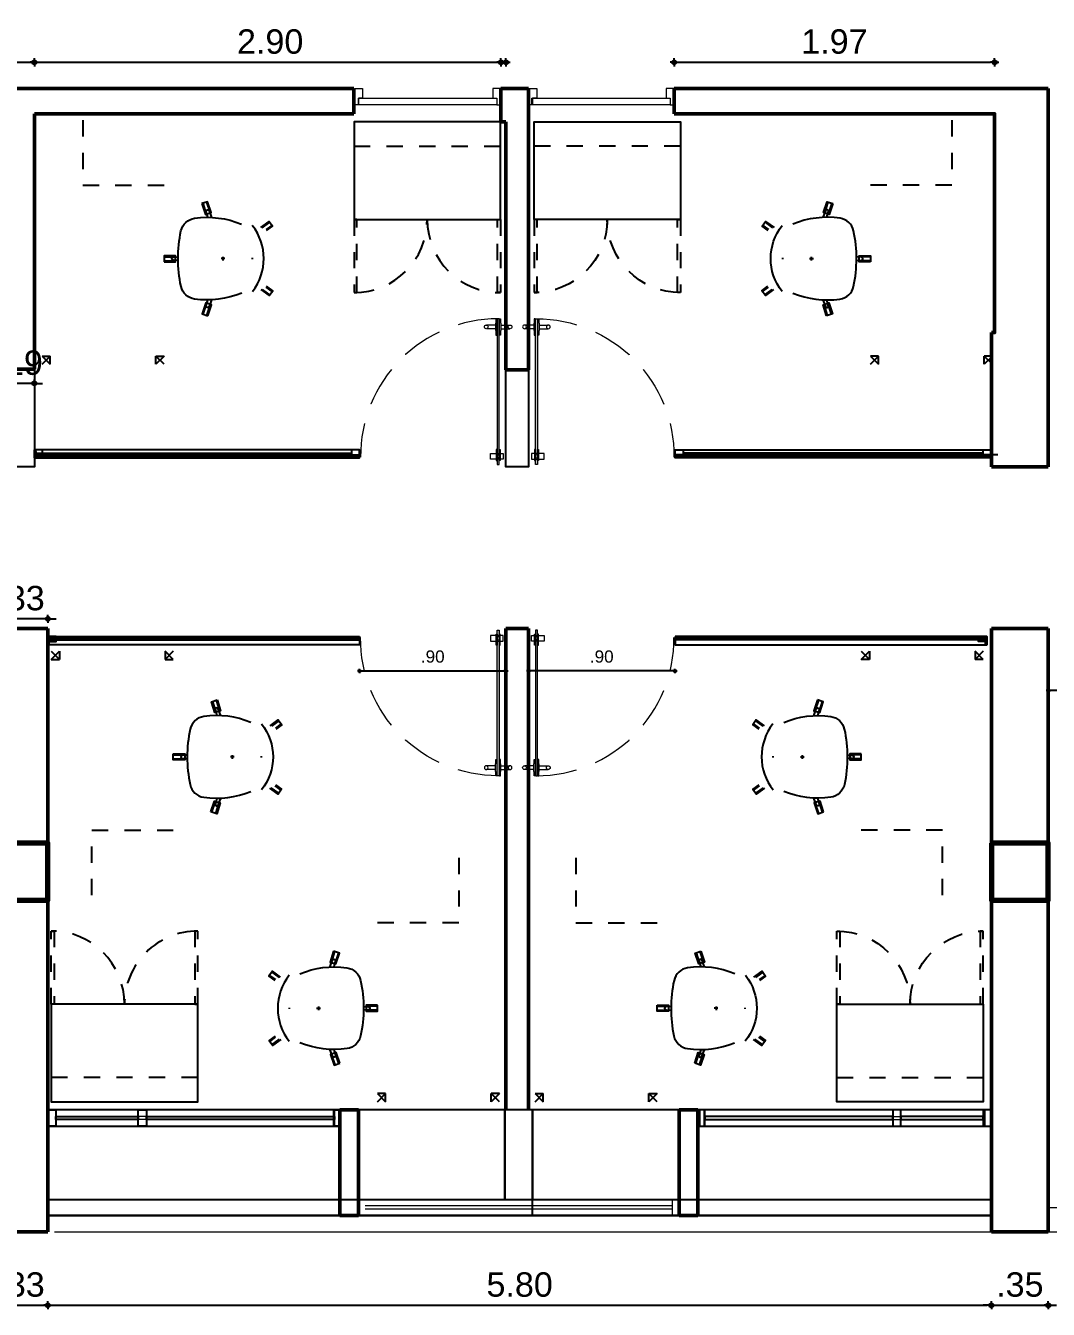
# Model space of a CAD drawing. Header units: millimetres. Extents: x -38 to 179, y -2 to 69.
# Drawn here: x 75.36 to 81.64, y 13.42 to 21.31 of the extents above; entities that cross this region are included whole.
import ezdxf

# ---------------------------------------------------------------- set-up
doc = ezdxf.new("R2010")
doc.units = ezdxf.units.MM
doc.linetypes.add('HIDDEN', pattern=[0.375, 0.25, -0.125])
doc.linetypes.add('HIDDEN2', pattern=[0.1875, 0.125, -0.0625])
doc.layers.get('0').update_dxf_attribs({"color": 255})
for name, color, linetype in [('0.05', 6, 'Continuous'), ('A_MOBILIARIO', 6, 'Continuous'), ('X_COTAS100', 6, 'Continuous'), ('X_COTAS50', 6, 'Continuous')]:
    doc.layers.add(name, color=color, linetype=linetype)
for name, color, linetype, lineweight in [('02 AZUL', 5, 'Continuous', 5), ('05 MAGENTA', 6, 'Continuous', 30), ('06 ROJO', 1, 'Continuous', 50), ('12 COLUMNAS', 4, 'Continuous', 70), ('14 ANTEPECHO', 3, 'Continuous', 15), ('15 DIVISIONES LIVS', 3, 'Continuous', 15), ('A_MUEBLES FIJOS', 6, 'Continuous', 5)]:
    doc.layers.add(name, color=color, linetype=linetype, lineweight=lineweight)
doc.styles.add('UNAL PLANEACION', font='arial.ttf')
doc.dimstyles.new('COTAS 100', dxfattribs={"dimscale": 100, "dimtxt": 0.0015, "dimasz": 0.00025, "dimexe": 0, "dimexo": 0.00025, "dimgap": 0.0005, "dimtad": 1, "dimzin": 4, "dimdsep": 46, "dimtxsty": 'UNAL PLANEACION', "dimblk": 'DIMBLK', "dimcen": 1, "dimse1": 1, "dimse2": 1, "dimclrd": 8, "dimclre": 8, "dimclrt": 256, "dimadec": 0, "dimazin": 1, "dimtfac": 1, "dimtix": 1, "dimtmove": 2, "dimatfit": 0, "dimldrblk": 'INDICE', "dimfxl": 1, "dimtolj": 1, "dimtzin": 0, "dimarcsym": 0})
doc.dimstyles.new('COTAS 50', dxfattribs={"dimscale": 50, "dimtxt": 0.0015, "dimasz": 0.00025, "dimexe": 0, "dimexo": 0.00025, "dimgap": 0.001, "dimtad": 1, "dimzin": 4, "dimdsep": 46, "dimtxsty": 'UNAL PLANEACION', "dimblk": 'DIMBLK', "dimcen": 1, "dimse1": 1, "dimse2": 1, "dimclrd": 8, "dimclre": 8, "dimclrt": 256, "dimadec": 0, "dimazin": 1, "dimtfac": 1, "dimtix": 1, "dimtmove": 2, "dimatfit": 0, "dimldrblk": 'INDICE', "dimfxl": 1, "dimtolj": 1, "dimtzin": 0, "dimarcsym": 0})

# ---------------------------------------------------------------- blocks, each defined once
blk = doc.blocks.new('DIMBLK')
for q in [(-1, 0), (0, 1), (1, 0), (0, -1)]:
    blk.add_line((0, 0), q)
blk.add_circle((0, 0), 0.5)
blk = doc.blocks.new('*D196')
at = {"layer": 'Defpoints', "color": 0, "transparency": 16777216}
for p in [(81.3124, 21.0891), (79.3424, 20.7725), (81.3124, 20.7725)]:
    blk.add_point(p, dxfattribs=at)
at = {"layer": 'X_COTAS100', "color": 8, "lineweight": -2, "transparency": 16777216}
blk.add_line((79.3674, 21.0891), (81.2874, 21.0891), dxfattribs=at)
at = {"layer": 'X_COTAS100', "color": 8, "lineweight": -2, "transparency": 16777216, "xscale": 0.025, "yscale": 0.025, "zscale": 0.025, "rotation": 180}
blk.add_blockref('DIMBLK', (79.3424, 21.0891), dxfattribs=at)
at = {"layer": 'X_COTAS100', "color": 8, "lineweight": -2, "transparency": 16777216, "xscale": 0.025, "yscale": 0.025, "zscale": 0.025}
blk.add_blockref('DIMBLK', (81.3124, 21.0891), dxfattribs=at)
at = {"layer": 'X_COTAS100', "transparency": 16777216, "insert": (80.3274, 21.2157), "char_height": 0.15, "attachment_point": 5, "style": 'UNAL PLANEACION'}
blk.add_mtext('\\A1;1.97', dxfattribs=at)
blk = doc.blocks.new('INDICE')
blk.add_line((-0.17, 0), (-1.17, 0))
blk.add_lwpolyline([(-0.52, 0.87), (-0.38, 0.93), (0, 0), (-0.38, -0.93), (-0.52, -0.87), (-0.17, 0)], close=True)
blk = doc.blocks.new('*D197')
at = {"layer": 'Defpoints', "color": 0, "transparency": 16777216}
for p in [(78.3084, 21.0891), (75.4094, 19.2025), (78.3084, 19.2025)]:
    blk.add_point(p, dxfattribs=at)
at = {"layer": 'X_COTAS100', "color": 8, "lineweight": -2, "transparency": 16777216}
blk.add_line((75.4344, 21.0891), (78.2834, 21.0891), dxfattribs=at)
at = {"layer": 'X_COTAS100', "color": 8, "lineweight": -2, "transparency": 16777216, "xscale": 0.025, "yscale": 0.025, "zscale": 0.025, "rotation": 180}
blk.add_blockref('DIMBLK', (75.4094, 21.0891), dxfattribs=at)
at = {"layer": 'X_COTAS100', "color": 8, "lineweight": -2, "transparency": 16777216, "xscale": 0.025, "yscale": 0.025, "zscale": 0.025}
blk.add_blockref('DIMBLK', (78.3084, 21.0891), dxfattribs=at)
at = {"layer": 'X_COTAS100', "transparency": 16777216, "insert": (76.8589, 21.2157), "char_height": 0.15, "attachment_point": 5, "style": 'UNAL PLANEACION'}
blk.add_mtext('\\A1;2.90', dxfattribs=at)
blk = doc.blocks.new('*D200')
at = {"layer": 'Defpoints', "color": 0, "transparency": 16777216}
for p in [(75.1624, 17.6669), (75.1624, 17.6075), (75.4924, 17.6075)]:
    blk.add_point(p, dxfattribs=at)
at = {"layer": 'X_COTAS100', "color": 8, "lineweight": -2, "transparency": 16777216}
for p, q in [((75.1374, 17.6669), (75.1124, 17.6669)), ((75.4924, 17.6669), (75.1624, 17.6669)), ((75.5174, 17.6669), (75.5424, 17.6669))]:
    blk.add_line(p, q, dxfattribs=at)
at = {"layer": 'X_COTAS100', "color": 8, "lineweight": -2, "transparency": 16777216, "xscale": 0.025, "yscale": 0.025, "zscale": 0.025}
blk.add_blockref('DIMBLK', (75.1624, 17.6669), dxfattribs=at)
at = {"layer": 'X_COTAS100', "color": 8, "lineweight": -2, "transparency": 16777216, "xscale": 0.025, "yscale": 0.025, "zscale": 0.025, "rotation": 180}
blk.add_blockref('DIMBLK', (75.4924, 17.6669), dxfattribs=at)
at = {"layer": 'X_COTAS100', "transparency": 16777216, "insert": (75.3274, 17.7935), "char_height": 0.15, "attachment_point": 5, "style": 'UNAL PLANEACION'}
blk.add_mtext('\\A1;.33', dxfattribs=at)
blk = doc.blocks.new('*D201')
at = {"layer": 'Defpoints', "color": 0, "transparency": 16777216}
for p in [(75.2219, 19.2025), (75.4094, 19.2025), (75.2219, 19.1145)]:
    blk.add_point(p, dxfattribs=at)
at = {"layer": 'X_COTAS100', "color": 8, "lineweight": -2, "transparency": 16777216}
for p, q in [((75.1969, 19.1145), (75.1719, 19.1145)), ((75.4094, 19.1145), (75.2219, 19.1145)), ((75.4344, 19.1145), (75.4594, 19.1145))]:
    blk.add_line(p, q, dxfattribs=at)
at = {"layer": 'X_COTAS100', "color": 8, "lineweight": -2, "transparency": 16777216, "xscale": 0.025, "yscale": 0.025, "zscale": 0.025}
blk.add_blockref('DIMBLK', (75.2219, 19.1145), dxfattribs=at)
at = {"layer": 'X_COTAS100', "color": 8, "lineweight": -2, "transparency": 16777216, "xscale": 0.025, "yscale": 0.025, "zscale": 0.025, "rotation": 180}
blk.add_blockref('DIMBLK', (75.4094, 19.1145), dxfattribs=at)
at = {"layer": 'X_COTAS100', "transparency": 16777216, "insert": (75.3157, 19.2411), "char_height": 0.15, "attachment_point": 5, "style": 'UNAL PLANEACION'}
blk.add_mtext('\\A1;.19', dxfattribs=at)
blk = doc.blocks.new('*D202')
at = {"layer": 'Defpoints', "color": 0, "transparency": 16777216}
for p in [(78.2774, 21.0891), (69.2504, 20.7725), (78.2774, 20.7725)]:
    blk.add_point(p, dxfattribs=at)
at = {"layer": 'X_COTAS100', "color": 8, "lineweight": -2, "transparency": 16777216}
blk.add_line((69.2754, 21.0891), (78.2524, 21.0891), dxfattribs=at)
at = {"layer": 'X_COTAS100', "color": 8, "lineweight": -2, "transparency": 16777216, "xscale": 0.025, "yscale": 0.025, "zscale": 0.025, "rotation": 180}
blk.add_blockref('DIMBLK', (69.2504, 21.0891), dxfattribs=at)
at = {"layer": 'X_COTAS100', "color": 8, "lineweight": -2, "transparency": 16777216, "xscale": 0.025, "yscale": 0.025, "zscale": 0.025}
blk.add_blockref('DIMBLK', (78.2774, 21.0891), dxfattribs=at)
at = {"layer": 'X_COTAS100', "transparency": 16777216, "insert": (73.7639, 21.2157), "char_height": 0.15, "attachment_point": 5, "style": 'UNAL PLANEACION'}
blk.add_mtext('\\A1;9.03', dxfattribs=at)
blk = doc.blocks.new('*D155')
at = {"layer": 'Defpoints', "color": 0, "transparency": 16777216}
for p in [(75.1624, 13.8975), (75.4924, 13.8975), (75.4924, 13.4463)]:
    blk.add_point(p, dxfattribs=at)
at = {"layer": 'X_COTAS100', "color": 8, "lineweight": -2, "transparency": 16777216}
for p, q in [((75.1374, 13.4463), (75.1124, 13.4463)), ((75.1624, 13.4463), (75.4924, 13.4463)), ((75.5174, 13.4463), (75.5424, 13.4463))]:
    blk.add_line(p, q, dxfattribs=at)
at = {"layer": 'X_COTAS100', "color": 8, "lineweight": -2, "transparency": 16777216, "xscale": 0.025, "yscale": 0.025, "zscale": 0.025}
blk.add_blockref('DIMBLK', (75.1624, 13.4463), dxfattribs=at)
at = {"layer": 'X_COTAS100', "color": 8, "lineweight": -2, "transparency": 16777216, "xscale": 0.025, "yscale": 0.025, "zscale": 0.025, "rotation": 180}
blk.add_blockref('DIMBLK', (75.4924, 13.4463), dxfattribs=at)
at = {"layer": 'X_COTAS100', "transparency": 16777216, "insert": (75.3274, 13.573), "char_height": 0.15, "attachment_point": 5, "style": 'UNAL PLANEACION'}
blk.add_mtext('\\A1;.33', dxfattribs=at)
blk = doc.blocks.new('*D156')
at = {"layer": 'Defpoints', "color": 0, "transparency": 16777216}
for p in [(75.4924, 14.5475), (81.2924, 13.8975), (81.2924, 13.4463)]:
    blk.add_point(p, dxfattribs=at)
at = {"layer": 'X_COTAS100', "color": 8, "lineweight": -2, "transparency": 16777216}
blk.add_line((75.5174, 13.4463), (81.2674, 13.4463), dxfattribs=at)
at = {"layer": 'X_COTAS100', "color": 8, "lineweight": -2, "transparency": 16777216, "xscale": 0.025, "yscale": 0.025, "zscale": 0.025, "rotation": 180}
blk.add_blockref('DIMBLK', (75.4924, 13.4463), dxfattribs=at)
at = {"layer": 'X_COTAS100', "color": 8, "lineweight": -2, "transparency": 16777216, "xscale": 0.025, "yscale": 0.025, "zscale": 0.025}
blk.add_blockref('DIMBLK', (81.2924, 13.4463), dxfattribs=at)
at = {"layer": 'X_COTAS100', "transparency": 16777216, "insert": (78.3924, 13.5729), "char_height": 0.15, "attachment_point": 5, "style": 'UNAL PLANEACION'}
blk.add_mtext('\\A1;5.80', dxfattribs=at)
blk = doc.blocks.new('*D159')
at = {"layer": 'Defpoints', "color": 0, "transparency": 16777216}
for p in [(81.2924, 13.8975), (81.6424, 13.8975), (81.6424, 13.4463)]:
    blk.add_point(p, dxfattribs=at)
at = {"layer": 'X_COTAS100', "color": 8, "lineweight": -2, "transparency": 16777216}
for p, q in [((81.2674, 13.4463), (81.2424, 13.4463)), ((81.2924, 13.4463), (81.6424, 13.4463)), ((81.6674, 13.4463), (81.6924, 13.4463))]:
    blk.add_line(p, q, dxfattribs=at)
at = {"layer": 'X_COTAS100', "color": 8, "lineweight": -2, "transparency": 16777216, "xscale": 0.025, "yscale": 0.025, "zscale": 0.025}
blk.add_blockref('DIMBLK', (81.2924, 13.4463), dxfattribs=at)
at = {"layer": 'X_COTAS100', "color": 8, "lineweight": -2, "transparency": 16777216, "xscale": 0.025, "yscale": 0.025, "zscale": 0.025, "rotation": 180}
blk.add_blockref('DIMBLK', (81.6424, 13.4463), dxfattribs=at)
at = {"layer": 'X_COTAS100', "transparency": 16777216, "insert": (81.4674, 13.573), "char_height": 0.15, "attachment_point": 5, "style": 'UNAL PLANEACION'}
blk.add_mtext('\\A1;.35', dxfattribs=at)
blk = doc.blocks.new('*D163')
at = {"layer": 'Defpoints', "color": 0, "transparency": 16777216}
for p in [(77.4084, 17.5425), (78.3084, 17.5175), (78.3084, 17.3464)]:
    blk.add_point(p, dxfattribs=at)
at = {"layer": 'X_COTAS50', "color": 8, "lineweight": -2, "transparency": 16777216}
blk.add_line((77.4209, 17.3464), (78.2959, 17.3464), dxfattribs=at)
at = {"layer": 'X_COTAS50', "color": 8, "lineweight": -2, "transparency": 16777216, "xscale": 0.0125, "yscale": 0.0125, "zscale": 0.0125, "rotation": 180}
blk.add_blockref('DIMBLK', (77.4084, 17.3464), dxfattribs=at)
at = {"layer": 'X_COTAS50', "color": 8, "lineweight": -2, "transparency": 16777216, "xscale": 0.0125, "yscale": 0.0125, "zscale": 0.0125}
blk.add_blockref('DIMBLK', (78.3084, 17.3464), dxfattribs=at)
at = {"layer": 'X_COTAS50', "transparency": 16777216, "insert": (77.8584, 17.4347), "char_height": 0.075, "attachment_point": 5, "style": 'UNAL PLANEACION'}
blk.add_mtext('\\A1;.90', dxfattribs=at)
blk = doc.blocks.new('PUERTA VIDRIO ABI')
at = {"true_color": 0xc7c8ca, "transparency": 33554687}
h = blk.add_hatch(color=9, dxfattribs=at)
h.dxf.hatch_style = 1
h.paths.add_polyline_path([(98280.3117, 103097.7468), (98280.3117, 103096.8526), (98280.3128, 103096.8515), (98280.3219, 103096.8515), (98280.3231, 103096.8526), (98280.3231, 103097.7468), (98280.3219, 103097.7479), (98280.3128, 103097.7479)])
at = {"color": 136, "linetype": 'ByBlock'}
for p, q in [((98280.3048, 103097.7223), (98280.3054, 103097.7229)), ((98280.3048, 103097.7223), (98280.3054, 103097.7229)), ((98280.3048, 103097.655), (98280.3048, 103097.7223)), ((98280.3048, 103097.6551), (98280.3048, 103097.7223)), ((98280.3054, 103097.7229), (98280.3105, 103097.7229)), ((98280.3054, 103097.7229), (98280.3105, 103097.7229)), ((98280.3105, 103097.7229), (98280.3105, 103097.6545)), ((98280.3105, 103097.7229), (98280.3105, 103097.6545)), ((98280.3117, 103097.7206), (98280.3105, 103097.7206)), ((98280.3242, 103097.7206), (98280.3231, 103097.7206)), ((98280.3231, 103097.7206), (98280.3242, 103097.7206)), ((98280.3293, 103097.7229), (98280.3242, 103097.7229)), ((98280.3242, 103097.7229), (98280.3242, 103097.6545)), ((98280.3293, 103097.7229), (98280.3242, 103097.7229)), ((98280.3242, 103097.7229), (98280.3242, 103097.6545)), ((98280.3299, 103097.7223), (98280.3293, 103097.7229)), ((98280.3299, 103097.7223), (98280.3293, 103097.7229)), ((98280.3299, 103097.655), (98280.3299, 103097.7223)), ((98280.3299, 103097.6551), (98280.3299, 103097.7223)), ((98280.3054, 103097.6545), (98280.3048, 103097.6551)), ((98280.3054, 103097.6545), (98280.3048, 103097.655)), ((98280.3105, 103097.6545), (98280.3054, 103097.6545)), ((98280.3105, 103097.6545), (98280.3054, 103097.6545)), ((98280.3117, 103097.6568), (98280.3105, 103097.6568)), ((98280.3242, 103097.6568), (98280.3231, 103097.6568)), ((98280.3231, 103097.6568), (98280.3242, 103097.6568)), ((98280.3242, 103097.6545), (98280.3293, 103097.6545)), ((98280.3242, 103097.6545), (98280.3293, 103097.6545)), ((98280.3293, 103097.6545), (98280.3299, 103097.6551)), ((98280.3293, 103097.6545), (98280.3299, 103097.655))]:
    blk.add_line(p, q, dxfattribs=at)
blk.add_lwpolyline([(98280.2867, 103097.6797), (98280.2867, 103097.7148), (98280.3651, 103097.7148), (98280.3651, 103097.6797)], close=True, dxfattribs=at)
at = {"color": 0, "linetype": 'ByBlock'}
for points in [[(98280.3117, 103097.7468), (98280.3117, 103096.8526), (98280.3128, 103096.8515), (98280.3219, 103096.8515), (98280.3231, 103096.8526), (98280.3231, 103097.7468), (98280.3219, 103097.7479), (98280.3128, 103097.7479)], [(98280.3094, 103096.8516), (98280.3032, 103096.8516), (98280.3032, 103096.8788), (98280.301, 103096.8788), (98280.301, 103096.9244), (98280.3032, 103096.9244), (98280.3032, 103096.9516), (98280.3094, 103096.9516), (98280.3094, 103096.8674)], [(98280.3253, 103096.8516), (98280.3315, 103096.8516), (98280.3315, 103096.8788), (98280.3337, 103096.8788), (98280.3337, 103096.9244), (98280.3315, 103096.9244), (98280.3315, 103096.9516), (98280.3253, 103096.9516), (98280.3253, 103096.8674)]]:
    blk.add_lwpolyline(points, close=True, dxfattribs=at)
for points in [[(98280.301, 103096.9131), (98280.2454, 103096.9131)], [(98280.3337, 103096.9131), (98280.3893, 103096.9131)], [(98280.301, 103096.8903), (98280.246, 103096.8903)], [(98280.3337, 103096.8903), (98280.3887, 103096.8903)]]:
    blk.add_lwpolyline(points, dxfattribs=at)
at = {"color": 136, "linetype": 'ByBlock'}
blk.add_circle((98280.3174, 103097.6972), 0.01, dxfattribs=at)
at = {"color": 0, "linetype": 'ByBlock'}
for centre in [(98280.2443, 103096.9016), (98280.3904, 103096.9016)]:
    blk.add_circle(centre, 0.0115, dxfattribs=at)
at = {"color": 8, "linetype": 'HIDDEN'}
blk.add_arc((98280.3174, 103097.6972), 0.8457, 270, 0.30972, dxfattribs=at)
blk = doc.blocks.new('*D164')
at = {"layer": 'Defpoints', "color": 0, "transparency": 16777216}
for p in [(79.3474, 17.5425), (78.4474, 17.5175), (78.4474, 17.3464)]:
    blk.add_point(p, dxfattribs=at)
at = {"layer": 'X_COTAS50', "color": 8, "lineweight": -2, "transparency": 16777216}
blk.add_line((79.3349, 17.3464), (78.4599, 17.3464), dxfattribs=at)
at = {"layer": 'X_COTAS50', "color": 8, "lineweight": -2, "transparency": 16777216, "xscale": 0.0125, "yscale": 0.0125, "zscale": 0.0125, "rotation": 180}
blk.add_blockref('DIMBLK', (78.4474, 17.3464), dxfattribs=at)
at = {"layer": 'X_COTAS50', "color": 8, "lineweight": -2, "transparency": 16777216, "xscale": 0.0125, "yscale": 0.0125, "zscale": 0.0125}
blk.add_blockref('DIMBLK', (79.3474, 17.3464), dxfattribs=at)
at = {"layer": 'X_COTAS50', "transparency": 16777216, "insert": (78.8974, 17.4347), "char_height": 0.075, "attachment_point": 5, "style": 'UNAL PLANEACION'}
blk.add_mtext('\\A1;.90', dxfattribs=at)
blk = doc.blocks.new('MB-ET-150x75')
at = {"layer": 'A_MOBILIARIO', "color": 9, "linetype": 'HIDDEN2', "ltscale": 0.1, "true_color": 0xc7c8ca}
for points in [[(1.45, 0.75), (1.45, 0.7)], [(1.5, 0.75), (1.45, 0.7)], [(1.45, 0.75), (1.5, 0.7)], [(1.5, 0.7), (1.45, 0.7)], [(1.45, 0.05), (1.45, 0)], [(1.5, 0.05), (1.45, 0.05)], [(1.5, 0), (1.45, 0.05)], [(1.45, 0), (1.5, 0.05)]]:
    blk.add_lwpolyline(points, dxfattribs=at)
at = {"layer": 'A_MOBILIARIO', "color": 252, "linetype": 'HIDDEN2', "ltscale": 0.25}
blk.add_lwpolyline([(0, 0.5), (0.4, 0.5), (0.4, 0)], dxfattribs=at)
blk = doc.blocks.new('MB-SO-PM')
at = {"layer": 'A_MOBILIARIO', "color": 252, "ltscale": 0.1}
for points in [[(-0.1721, 0.2665), (-0.199, 0.3035), (-0.229, 0.2816), (-0.1916, 0.2302)], [(-0.2238, 0.2854), (-0.1902, 0.2392)], [(-0.2042, 0.2997), (-0.1782, 0.2639)], [(0.1905, 0.2326), (0.2271, 0.283), (0.1971, 0.3049), (0.1699, 0.2674)], [(0.2023, 0.3011), (0.176, 0.2649)], [(0.2219, 0.2868), (0.1892, 0.2417)], [(0.3488, -0.0994), (0.2822, -0.0778)], [(-0.3481, -0.1016), (-0.2815, -0.0799)], [(-0.3406, -0.1247), (-0.274, -0.103)], [(0.3414, -0.1224), (0.2748, -0.1008)], [(-0.0109, -0.3625), (-0.011, -0.2925)], [(0.0133, -0.3625), (0.0133, -0.2925)]]:
    blk.add_lwpolyline(points, dxfattribs=at)
at = {"layer": 'A_MOBILIARIO'}
for points in [[(-0.0041, 0.1789, -0.001549), (0.0035, 0.1789, -0.001549)], [(0.2116, 0.1144, -0.134915), (0.2486, -0.1748, -0.313815), (0.1708, -0.2585, -0.106624), (-0.1704, -0.2589, -0.313815), (-0.2484, -0.1754, -0.134915), (-0.2121, 0.1139)]]:
    blk.add_lwpolyline(points, format="xyb", dxfattribs=at)
for points in [[(0.0115, 0), (-0.0115, 0)], [(0, 0.0115), (0, -0.0115)]]:
    blk.add_lwpolyline(points, dxfattribs=at)
at = {"layer": 'A_MOBILIARIO', "color": 252, "ltscale": 0.1}
for points in [[(-0.3386, -0.1308), (-0.272, -0.1091), (-0.2835, -0.0738), (-0.3501, -0.0955)], [(0.3508, -0.0932), (0.2842, -0.0716), (0.2728, -0.1069), (0.3394, -0.1285)], [(0.0198, -0.3625), (0.0197, -0.2925), (-0.0174, -0.2925), (-0.0174, -0.3625)]]:
    blk.add_lwpolyline(points, close=True, dxfattribs=at)
for points in [[(-0.254, -0.0943), (-0.289, -0.1039, -1.057066), (-0.293, -0.0853), (-0.2534, -0.0704)], [(0.2534, -0.0702), (0.2949, -0.0858, -1.057066), (0.2872, -0.1032), (0.254, -0.0941)], [(0.0109, -0.2768), (0.0096, -0.3069, -1.057066), (-0.0095, -0.305), (-0.0107, -0.2768)]]:
    blk.add_lwpolyline(points, format="xyb", dxfattribs=at)
blk.add_arc((0, -0.0762), 0.3267, 51.68308, 128.4484, dxfattribs=at)
blk = doc.blocks.new('*U12')
at = {"layer": 'A_MOBILIARIO'}
blk.add_lwpolyline([(0, 0), (0.9, 0), (0.9, 0.6), (0, 0.6)], close=True, dxfattribs=at)
at = {"layer": 'A_MOBILIARIO', "linetype": 'HIDDEN', "ltscale": 0.1}
blk.add_lwpolyline([(0, 0.45), (0.9, 0.45)], dxfattribs=at)
at = {"layer": 'A_MOBILIARIO', "color": 252, "linetype": 'HIDDEN', "ltscale": 0.1}
for points in [[(0, 0), (0, -0.45), (0.018, -0.45), (0.018, 0)], [(0.9, 0), (0.9, -0.45), (0.882, -0.45), (0.882, 0)]]:
    blk.add_lwpolyline(points, close=True, dxfattribs=at)
at = {"layer": 'A_MOBILIARIO', "color": 252, "linetype": 'HIDDEN2'}
for centre, start, end in [((0, 0), 270, 0), ((0.9, 0), 180, 270)]:
    blk.add_arc(centre, 0.45, start, end, dxfattribs=at)
blk = doc.blocks.new('*D162')
at = {"layer": 'Defpoints', "color": 0, "transparency": 16777216}
for p in [(81.6424, 17.4225), (82.5424, 17.4225), (81.6424, 17.2264)]:
    blk.add_point(p, dxfattribs=at)
at = {"layer": 'X_COTAS50', "color": 8, "lineweight": -2, "transparency": 16777216}
blk.add_line((82.5299, 17.2264), (81.6549, 17.2264), dxfattribs=at)
at = {"layer": 'X_COTAS50', "color": 8, "lineweight": -2, "transparency": 16777216, "xscale": 0.0125, "yscale": 0.0125, "zscale": 0.0125, "rotation": 180}
blk.add_blockref('DIMBLK', (81.6424, 17.2264), dxfattribs=at)
at = {"layer": 'X_COTAS50', "color": 8, "lineweight": -2, "transparency": 16777216, "xscale": 0.0125, "yscale": 0.0125, "zscale": 0.0125}
blk.add_blockref('DIMBLK', (82.5424, 17.2264), dxfattribs=at)
at = {"layer": 'X_COTAS50', "transparency": 16777216, "insert": (82.0924, 17.3147), "char_height": 0.075, "attachment_point": 5, "style": 'UNAL PLANEACION'}
blk.add_mtext('\\A1;.90', dxfattribs=at)
blk = doc.blocks.new('*U215')
at = {"layer": '0.05', "color": 150}
blk.add_lwpolyline([(0, 0.05), (0, 0), (1.9985, 0), (1.9985, 0.05)], close=True, dxfattribs=at)
at = {"layer": '0.05'}
for points in [[(0, 0), (0.05, 0), (0.05, 0.05), (0, 0.05)], [(1.9485, 0), (1.9985, 0), (1.9985, 0.05), (1.9485, 0.05)]]:
    blk.add_lwpolyline(points, close=True, dxfattribs=at)
at = {"layer": '0.05', "color": 6}
blk.add_lwpolyline([(1.9485, 0.02), (0.05, 0.02), (0.05, 0.03), (1.9485, 0.03), (1.9485, 0.02)], dxfattribs=at)
blk = doc.blocks.new('*U216')
at = {"layer": '0.05', "color": 150}
blk.add_lwpolyline([(0, 0.05), (0, 0), (1.9445, 0), (1.9445, 0.05)], close=True, dxfattribs=at)
at = {"layer": '0.05'}
for points in [[(0, 0), (0.05, 0), (0.05, 0.05), (0, 0.05)], [(1.8945, 0), (1.9445, 0), (1.9445, 0.05), (1.8945, 0.05)]]:
    blk.add_lwpolyline(points, close=True, dxfattribs=at)
at = {"layer": '0.05', "color": 6}
blk.add_lwpolyline([(1.8945, 0.02), (0.05, 0.02), (0.05, 0.03), (1.8945, 0.03), (1.8945, 0.02)], dxfattribs=at)
blk = doc.blocks.new('ventana fachada uriel gran')
at = {"color": 3}
for points in [[(-0.055, 0.65), (-0.0053, 0.65), (-0.0053, 0.55), (-0.055, 0.55)], [(0.501, 0.65), (0.551, 0.65), (0.551, 0.55), (0.501, 0.55)], [(1.706, 0.65), (1.74, 0.65), (1.74, 0.55), (1.706, 0.55)], [(-0.0053, 0.61), (0.501, 0.61), (0.501, 0.59), (-0.0053, 0.59)], [(0.551, 0.61), (1.706, 0.61), (1.706, 0.59), (0.551, 0.59)]]:
    blk.add_lwpolyline(points, close=True, dxfattribs=at)
blk = doc.blocks.new('ventanas complet onci')
at = {"color": 3}
blk.add_blockref('ventana fachada uriel gran', (-3.94, 0, -1.48), dxfattribs=at)
at = {"color": 3, "xscale": -1}
blk.add_blockref('ventana fachada uriel gran', (1.75, 0, -1.48), dxfattribs=at)
blk = doc.blocks.new('3d onci cascara')
at = {"color": 3}
blk.add_blockref('ventanas complet onci', (14.555, 0), dxfattribs=at)

msp = doc.modelspace()

# ---------------------------------------------------------------- linework, layer by layer
for points in [[(75.4924, 13.9975), (81.2924, 13.9975), (81.2924, 14.6475), (75.4924, 14.6475)], [(75.4924, 14.5475), (77.2874, 14.5475), (77.2874, 14.6475), (75.4924, 14.6475)], [(75.4924, 13.9975), (81.2924, 13.9975), (81.2924, 14.6475), (75.4924, 14.6475)], [(77.2874, 14.6475), (77.4024, 14.6475), (77.4024, 13.9975), (77.2874, 13.9975)], [(79.4874, 13.9975), (79.3724, 13.9975), (79.3724, 14.6475), (79.4874, 14.6475)], [(79.4874, 14.5475), (81.2924, 14.5475), (81.2924, 14.6475), (79.4874, 14.6475)], [(81.2924, 13.9975), (75.4924, 13.9975), (75.4924, 14.0975), (81.2924, 14.0975)], [(78.4724, 14.0975), (79.3724, 14.0975), (79.3724, 13.9975), (78.4724, 13.9975)]]:
    msp.add_lwpolyline(points, close=True)
at = {"layer": '0.05', "color": 150}
for points in [[(77.4079, 18.6561), (77.4079, 18.7061), (75.4094, 18.7061), (75.4094, 18.6561)], [(75.4594, 18.6561), (75.4094, 18.6561), (75.4094, 18.7061), (75.4144, 18.7061), (75.4194, 18.6861), (75.4594, 18.6861), (75.4594, 18.6761), (75.4194, 18.6761), (75.4194, 18.6661), (75.4594, 18.6661)], [(79.3479, 18.6561), (79.3479, 18.7061), (81.2924, 18.7061), (81.2924, 18.6561)], [(77.4079, 17.5575), (77.4079, 17.5075), (75.4924, 17.5075), (75.4924, 17.5575)], [(75.5424, 17.5575), (75.4924, 17.5575), (75.4924, 17.5075), (75.4974, 17.5075), (75.5024, 17.5275), (75.5424, 17.5275), (75.5424, 17.5375), (75.5024, 17.5375), (75.5024, 17.5475), (75.5424, 17.5475)], [(79.3479, 17.5575), (79.3479, 17.5075), (81.2634, 17.5075), (81.2634, 17.5575)], [(81.2134, 17.5575), (81.2634, 17.5575), (81.2634, 17.5075), (81.2584, 17.5075), (81.2534, 17.5275), (81.2134, 17.5275), (81.2134, 17.5375), (81.2534, 17.5375), (81.2534, 17.5475), (81.2134, 17.5475)]]:
    msp.add_lwpolyline(points, close=True, dxfattribs=at)
at = {"layer": '0.05', "color": 6}
for points in [[(75.4238, 18.6761), (76.2079, 18.6761), (76.2079, 18.6661), (75.4238, 18.6661), (75.4238, 18.6761)], [(76.2079, 18.6761), (77.4079, 18.6761), (77.4079, 18.6661), (76.2079, 18.6661), (76.2079, 18.6761)], [(80.5479, 18.6761), (79.3479, 18.6761), (79.3479, 18.6661), (80.5479, 18.6661), (80.5479, 18.6761)], [(81.332, 18.6761), (80.5479, 18.6761), (80.5479, 18.6661), (81.2924, 18.6661), (81.2924, 18.6761)], [(75.5385, 17.5375), (76.2079, 17.5375), (76.2079, 17.5475), (75.5059, 17.5475), (75.5059, 17.5375)], [(76.2079, 17.5375), (77.4079, 17.5375), (77.4079, 17.5475), (76.2079, 17.5475), (76.2079, 17.5375)], [(80.5479, 17.5375), (79.3479, 17.5375), (79.3479, 17.5475), (80.5479, 17.5475), (80.5479, 17.5375)], [(81.2173, 17.5375), (80.5479, 17.5375), (80.5479, 17.5475), (81.2499, 17.5475), (81.2499, 17.5375)]]:
    msp.add_lwpolyline(points, dxfattribs=at)
at = {"layer": '02 AZUL'}
for p, q in [((75.5421, 14.5475), (75.5421, 14.6475)), ((77.2474, 14.6075), (75.5421, 14.6075)), ((79.5274, 14.5475), (79.5274, 14.6475)), ((79.5274, 14.6075), (81.2534, 14.6075)), ((81.2534, 14.5475), (81.2534, 14.6475)), ((77.2474, 14.5875), (75.5421, 14.5875)), ((79.5274, 14.5875), (81.2534, 14.5875)), ((79.3324, 14.0575), (77.4424, 14.0575)), ((79.3324, 13.9975), (79.3324, 14.0975)), ((79.3324, 14.0375), (77.4424, 14.0375))]:
    msp.add_line(p, q, dxfattribs=at)
for points in [[(77.3774, 20.9275), (77.4274, 20.9275), (77.4274, 20.8675), (77.4024, 20.8675), (77.4024, 20.8275), (77.3774, 20.8275)], [(78.2774, 20.9275), (78.2274, 20.9275), (78.2274, 20.8675), (78.2524, 20.8675), (78.2524, 20.8275), (78.2774, 20.8275)], [(78.4474, 20.9275), (78.4974, 20.9275), (78.4974, 20.8675), (78.4724, 20.8675), (78.4724, 20.8275), (78.4474, 20.8275)], [(79.3424, 20.9275), (79.2924, 20.9275), (79.2924, 20.8675), (79.3174, 20.8675), (79.3174, 20.8275), (79.3424, 20.8275)]]:
    msp.add_lwpolyline(points, dxfattribs=at)
for points in [[(78.2524, 20.8275), (77.4024, 20.8275), (77.4024, 20.8675), (78.2524, 20.8675)], [(79.3174, 20.8275), (78.4674, 20.8275), (78.4674, 20.8675), (79.3174, 20.8675)]]:
    msp.add_lwpolyline(points, close=True, dxfattribs=at)
at = {"layer": '02 AZUL', "ltscale": 0.1}
msp.add_lwpolyline([(77.2474, 14.5875), (77.2474, 14.5475), (77.2474, 14.6475)], dxfattribs=at)
at = {"layer": '05 MAGENTA'}
for p, q in [((78.3024, 14.0975), (78.3024, 14.6475)), ((78.4724, 14.0975), (78.4724, 14.6475))]:
    msp.add_line(p, q, dxfattribs=at)
at = {"layer": '06 ROJO'}
for p, q in [((72.1468, 20.9275), (77.3724, 20.9275)), ((77.3724, 20.9275), (77.3724, 20.7725)), ((78.2774, 20.9275), (78.2774, 20.7225)), ((78.2774, 20.9275), (78.4474, 20.9275)), ((78.4474, 20.9275), (78.4474, 19.1975)), ((79.3424, 20.9275), (81.6424, 20.9275)), ((79.3424, 20.9275), (79.3424, 20.7725)), ((81.6424, 18.6025), (81.6424, 20.9275)), ((75.4094, 20.7725), (77.3724, 20.7725)), ((75.4094, 19.2025), (75.4094, 20.7725)), ((79.3424, 20.7725), (81.2924, 20.7725)), ((78.3084, 20.7225), (78.3084, 19.1975)), ((81.2924, 18.6025), (81.2924, 19.4275)), ((75.2219, 19.2025), (75.4094, 19.2025)), ((78.3084, 19.1975), (78.4474, 19.1975)), ((75.1624, 17.6075), (75.4924, 17.6075)), ((75.4924, 16.2875), (75.4924, 17.6075)), ((78.3084, 17.6075), (78.3084, 14.6475)), ((78.3084, 17.6075), (78.4474, 17.6075)), ((78.4474, 17.6075), (78.4474, 14.6475)), ((81.2924, 16.2875), (81.2924, 17.6075)), ((81.6424, 15.9525), (81.6424, 17.6075)), ((75.4924, 13.8975), (75.4924, 15.9375)), ((81.2924, 13.8975), (81.2924, 15.9375)), ((81.6424, 13.8975), (81.6424, 15.9375)), ((77.2874, 13.9975), (77.2874, 14.6475)), ((77.2874, 14.6475), (77.4024, 14.6475)), ((77.4024, 13.9975), (77.4024, 14.6475)), ((79.3724, 14.6475), (79.4874, 14.6475)), ((79.3724, 13.9975), (79.3724, 14.6475)), ((79.4874, 13.9975), (79.4874, 14.6475)), ((77.2874, 13.9975), (77.4024, 13.9975)), ((79.3724, 13.9975), (79.4874, 13.9975)), ((75.1624, 13.8975), (75.4924, 13.8975)), ((81.2924, 13.8975), (81.6424, 13.8975))]:
    msp.add_line(p, q, dxfattribs=at)
for points in [[(81.2924, 20.7725), (81.3124, 20.7725), (81.3124, 19.4275), (81.2924, 19.4275)], [(78.3084, 20.7225), (78.2774, 20.7225)], [(81.6424, 18.6025), (81.2924, 18.6025)], [(81.6424, 17.6075), (81.2924, 17.6075)]]:
    msp.add_lwpolyline(points, dxfattribs=at)
at = {"layer": '12 COLUMNAS'}
for points in [[(75.1624, 16.2875), (75.1624, 15.9375), (75.4924, 15.9375), (75.4924, 16.2875)], [(81.2924, 16.2875), (81.2924, 15.9375), (81.6424, 15.9375), (81.6424, 16.2875)]]:
    msp.add_lwpolyline(points, close=True, dxfattribs=at)
at = {"layer": '14 ANTEPECHO'}
for p, q in [((77.2874, 14.6475), (75.4924, 14.6475)), ((79.4874, 14.6475), (81.2924, 14.6475)), ((77.2874, 14.5475), (75.4924, 14.5475)), ((79.4874, 14.5475), (81.2924, 14.5475)), ((79.3724, 14.0975), (77.4024, 14.0975)), ((79.3724, 13.9975), (77.4024, 13.9975)), ((81.6424, 14.0475), (87.4424, 14.0475)), ((75.5324, 13.8975), (81.2924, 13.8975)), ((81.6424, 13.8975), (87.4424, 13.8975))]:
    msp.add_line(p, q, dxfattribs=at)
at = {"layer": '15 DIVISIONES LIVS'}
msp.add_line((77.3874, 14.6475), (79.3874, 14.6475), dxfattribs=at)
at = {"layer": 'X_COTAS50'}
for points in [[(75.2219, 19.2025), (75.4094, 19.2025), (75.4094, 18.6025), (75.2219, 18.6025)], [(78.3084, 19.1975), (78.4474, 19.1975), (78.4474, 18.6025), (78.3084, 18.6025)]]:
    msp.add_lwpolyline(points, close=True, dxfattribs=at)

# ---------------------------------------------------------------- block references
at = {"color": 3}
msp.add_blockref('3d onci cascara', (64.9324, 13.9975, 2.3), dxfattribs=at)
at = {"layer": '0.05'}
msp.add_blockref('*U215', (75.4094, 18.6561), dxfattribs=at)
at = {"layer": '0.05', "xscale": -1}
msp.add_blockref('*U216', (81.2924, 18.6561), dxfattribs=at)
at = {"layer": 'A_MOBILIARIO', "xscale": -1}
for name, p, rotation in [('MB-ET-150x75', (76.2069, 20.7325), 90), ('MB-SO-PM', (80.1864, 19.8818), 90), ('MB-ET-150x75', (80.4924, 15.9675), 270), ('MB-SO-PM', (76.6259, 16.8181), 270), ('MB-ET-150x75', (79.2374, 16.1975), 90), ('*U12', (80.3424, 15.2975), 180), ('MB-SO-PM', (79.5999, 15.2725), 270)]:
    msp.add_blockref(name, p, dxfattribs=dict(at, rotation=rotation))
at = {"layer": 'A_MOBILIARIO'}
msp.add_blockref('*U12', (77.3744, 20.1225), dxfattribs=at)
at = {"layer": 'A_MOBILIARIO', "xscale": -1}
msp.add_blockref('*U12', (79.3814, 20.1225), dxfattribs=at)
at = {"layer": 'A_MOBILIARIO'}
for name, p, rotation in [('MB-ET-150x75', (80.5489, 20.7325), 270), ('MB-SO-PM', (76.5694, 19.8818), 270), ('MB-ET-150x75', (76.2634, 15.9675), 90.00000000000001), ('MB-SO-PM', (80.1299, 16.8181), 90.00000000000001), ('MB-ET-150x75', (77.5184, 16.1975), 270), ('*U12', (76.4134, 15.2975), 180), ('MB-SO-PM', (77.1559, 15.2725), 90.00000000000001)]:
    msp.add_blockref(name, p, dxfattribs=dict(at, rotation=rotation))
at = {"layer": 'A_MUEBLES FIJOS', "rotation": 180}
msp.add_blockref('PUERTA VIDRIO ABI', (98358.5776, 103116.3634), dxfattribs=at)
at = {"layer": 'A_MUEBLES FIJOS', "xscale": -1, "rotation": 180}
msp.add_blockref('PUERTA VIDRIO ABI', (-98201.8218, 103116.3634), dxfattribs=at)
at = {"layer": 'A_MUEBLES FIJOS', "xscale": -1}
msp.add_blockref('PUERTA VIDRIO ABI', (98358.5777, -103080.1498), dxfattribs=at)
at = {"layer": 'A_MUEBLES FIJOS'}
msp.add_blockref('PUERTA VIDRIO ABI', (-98201.8218, -103080.1498), dxfattribs=at)

# ---------------------------------------------------------------- dimensions: what is measured, and where the dimension line sits
at = {"layer": 'X_COTAS100'}
for base, p1, p2, picture, middle in [((78.2774, 21.0891), (69.2504, 20.7725), (78.2774, 20.7725), '*D202', (73.7639, 21.2157)), ((78.3084, 21.0891), (75.4094, 19.2025), (78.3084, 19.2025), '*D197', (76.8589, 21.2157)), ((81.3124, 21.0891), (79.3424, 20.7725), (81.3124, 20.7725), '*D196', (80.3274, 21.2157)), ((75.2219, 19.1145), (75.4094, 19.2025), (75.2219, 19.2025), '*D201', (75.3157, 19.2411)), ((75.1624, 17.6669), (75.4924, 17.6075), (75.1624, 17.6075), '*D200', (75.3274, 17.7935)), ((81.2924, 13.4463), (75.4924, 14.5475), (81.2924, 13.8975), '*D156', (78.3924, 13.5729)), ((75.4924, 13.4463), (75.1624, 13.8975), (75.4924, 13.8975), '*D155', (75.3274, 13.573)), ((81.6424, 13.4463), (81.2924, 13.8975), (81.6424, 13.8975), '*D159', (81.4674, 13.573))]:
    dim = msp.add_linear_dim(base=base, p1=p1, p2=p2, dimstyle='COTAS 100', dxfattribs=at)
    dim.commit()
    dim.dimension.update_dxf_attribs({"geometry": picture, "text_midpoint": middle})
at = {"layer": 'X_COTAS50'}
dim = msp.add_linear_dim(base=(78.3084, 17.3464), p1=(77.4084, 17.5425), p2=(78.3084, 17.5175), angle=180, dimstyle='COTAS 50', dxfattribs=at)
dim.commit()
dim.dimension.update_dxf_attribs({"geometry": '*D163', "text_midpoint": (77.8584, 17.4347)})
for base, p1, p2, picture, middle in [((78.4474, 17.3464), (79.3474, 17.5425), (78.4474, 17.5175), '*D164', (78.8974, 17.4347)), ((81.6424, 17.2264), (82.5424, 17.4225), (81.6424, 17.4225), '*D162', (82.0924, 17.3147))]:
    dim = msp.add_linear_dim(base=base, p1=p1, p2=p2, dimstyle='COTAS 50', dxfattribs=at)
    dim.commit()
    dim.dimension.update_dxf_attribs({"geometry": picture, "text_midpoint": middle})

doc.saveas('drawing.dxf')
